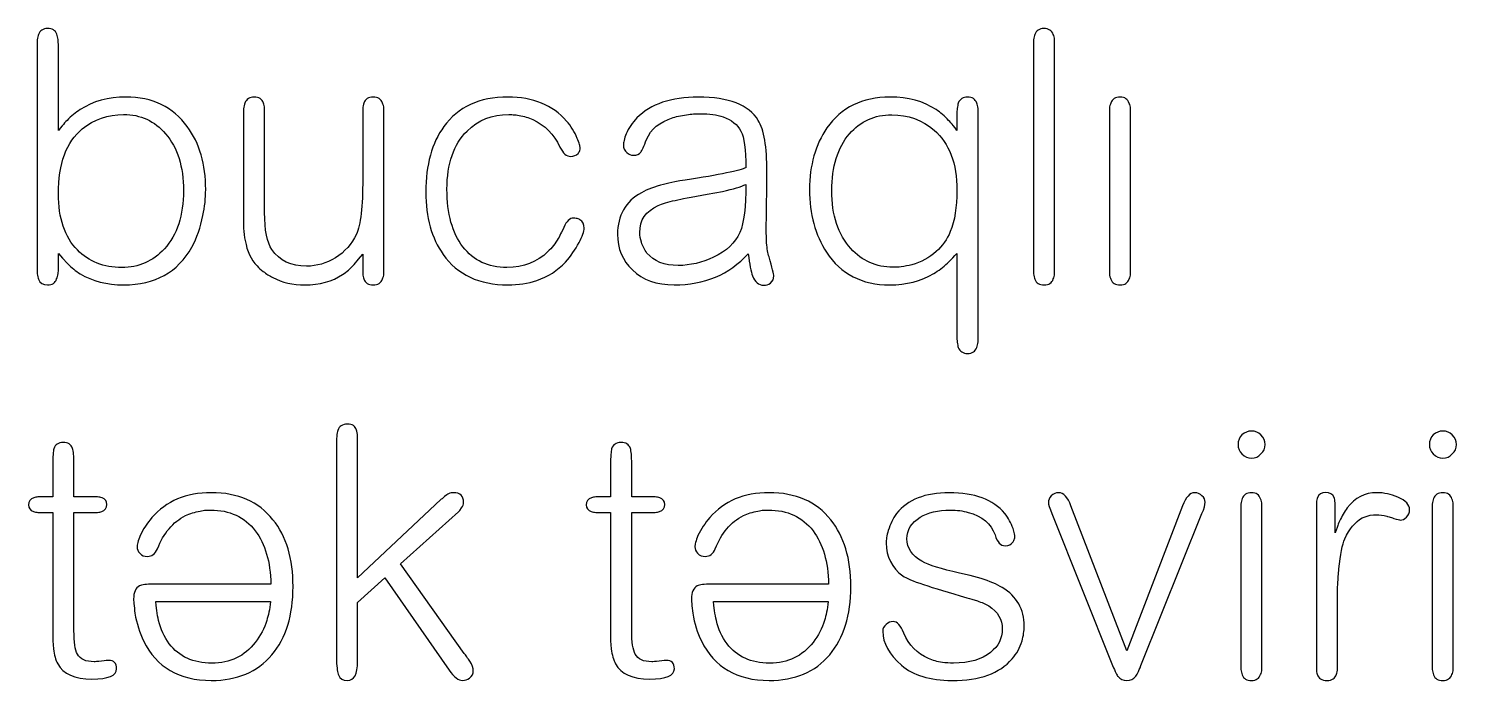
# Model space of a CAD drawing. Header units: centimetres. Extents: x -18.6 to 18.8, y -13 to 11.8.
# Drawn here: x -7.872 to -6.023, y 6.706 to 7.551 of the extents above; entities that cross this region are included whole.
import ezdxf

# ---------------------------------------------------------------- set-up
doc = ezdxf.new("R2010")
doc.units = ezdxf.units.CM
doc.header["$MEASUREMENT"] = 0
doc.layers.add('Layer 1', color=7, linetype='Continuous')

msp = doc.modelspace()

# ---------------------------------------------------------------- linework, layer by layer
at = {"layer": 'Layer 1', "color": 250}
for points, knots in [([(-7.83325, 7.23727), (-7.83325, 7.23727), (-7.8337, 7.23323), (-7.8337, 7.23323), (-7.834, 7.23023), (-7.8346, 7.22784), (-7.8355, 7.22604), (-7.83729, 7.22096), (-7.84118, 7.21841), (-7.84717, 7.21841), (-7.85315, 7.21841), (-7.85704, 7.22081), (-7.85884, 7.2256), (-7.85973, 7.22769), (-7.86033, 7.23008), (-7.86063, 7.23278), (-7.86063, 7.23278), (-7.86063, 7.53576), (-7.86063, 7.53576), (-7.86033, 7.53875), (-7.85973, 7.54114), (-7.85884, 7.54294), (-7.85704, 7.54803), (-7.85315, 7.55057), (-7.84717, 7.55057), (-7.84118, 7.55057), (-7.83714, 7.54818), (-7.83505, 7.54339), (-7.83445, 7.54129), (-7.834, 7.5389), (-7.8337, 7.53621), (-7.8334, 7.53411), (-7.83325, 7.53142), (-7.83325, 7.52813), (-7.83325, 7.52813), (-7.83325, 7.41861), (-7.83325, 7.41861), (-7.83325, 7.41861), (-7.83101, 7.4213), (-7.83101, 7.4213), (-7.83101, 7.4213), (-7.82831, 7.42444), (-7.82831, 7.42444), (-7.82622, 7.42713), (-7.82413, 7.42953), (-7.82203, 7.43162), (-7.81664, 7.43701), (-7.81096, 7.44165), (-7.80497, 7.44554), (-7.78852, 7.45631), (-7.76877, 7.4617), (-7.74572, 7.4617), (-7.71131, 7.4617), (-7.68483, 7.44898), (-7.66628, 7.42354), (-7.65042, 7.4017), (-7.64249, 7.37447), (-7.64249, 7.34185), (-7.64249, 7.33078), (-7.64368, 7.31956), (-7.64608, 7.30819), (-7.64907, 7.29292), (-7.65386, 7.27931), (-7.66044, 7.26734), (-7.67869, 7.23472), (-7.70802, 7.21841), (-7.74842, 7.21841), (-7.77056, 7.21841), (-7.78941, 7.2232), (-7.80497, 7.23278), (-7.81066, 7.23637), (-7.8162, 7.24086), (-7.82158, 7.24624), (-7.82158, 7.24624), (-7.82787, 7.25298), (-7.82787, 7.25298), (-7.82787, 7.25298), (-7.83056, 7.25612), (-7.83056, 7.25612), (-7.83056, 7.25612), (-7.83325, 7.25926), (-7.83325, 7.25926), (-7.83325, 7.25926), (-7.83325, 7.23727), (-7.83325, 7.23727)], [0, 0, 0, 0, 0.0357143, 0.0357143, 0.0357143, 0.0714286, 0.0714286, 0.0714286, 0.1071429, 0.1071429, 0.1071429, 0.1428571, 0.1428571, 0.1428571, 0.1785714, 0.1785714, 0.1785714, 0.2142857, 0.2142857, 0.2142857, 0.25, 0.25, 0.25, 0.2857143, 0.2857143, 0.2857143, 0.3214286, 0.3214286, 0.3214286, 0.3571429, 0.3571429, 0.3571429, 0.3928571, 0.3928571, 0.3928571, 0.4285714, 0.4285714, 0.4285714, 0.4642857, 0.4642857, 0.4642857, 0.5, 0.5, 0.5, 0.5357143, 0.5357143, 0.5357143, 0.5714286, 0.5714286, 0.5714286, 0.6071429, 0.6071429, 0.6071429, 0.6428571, 0.6428571, 0.6428571, 0.6785714, 0.6785714, 0.6785714, 0.7142857, 0.7142857, 0.7142857, 0.75, 0.75, 0.75, 0.7857143, 0.7857143, 0.7857143, 0.8214286, 0.8214286, 0.8214286, 0.8571429, 0.8571429, 0.8571429, 0.8928571, 0.8928571, 0.8928571, 0.9285714, 0.9285714, 0.9285714, 0.9642857, 0.9642857, 0.9642857, 1, 1, 1, 1]), ([(-6.54323, 7.23323), (-6.54353, 7.23023), (-6.54413, 7.22784), (-6.54503, 7.22604), (-6.54682, 7.22096), (-6.55071, 7.21841), (-6.5567, 7.21841), (-6.56298, 7.21841), (-6.56702, 7.22081), (-6.56881, 7.2256), (-6.56971, 7.22769), (-6.57031, 7.23008), (-6.57061, 7.23278), (-6.57061, 7.23278), (-6.57061, 7.53576), (-6.57061, 7.53576), (-6.57031, 7.53875), (-6.56971, 7.54114), (-6.56881, 7.54294), (-6.56702, 7.54803), (-6.56313, 7.55057), (-6.55714, 7.55057), (-6.55086, 7.55057), (-6.54682, 7.54803), (-6.54503, 7.54294), (-6.54413, 7.54114), (-6.54353, 7.53875), (-6.54323, 7.53576), (-6.54323, 7.53576), (-6.54323, 7.23323), (-6.54323, 7.23323)], [0, 0, 0, 0, 0.1, 0.1, 0.1, 0.2, 0.2, 0.2, 0.3, 0.3, 0.3, 0.4, 0.4, 0.4, 0.5, 0.5, 0.5, 0.6, 0.6, 0.6, 0.7, 0.7, 0.7, 0.8, 0.8, 0.8, 0.9, 0.9, 0.9, 1, 1, 1, 1]), ([(-7.59356, 7.44643), (-7.59326, 7.44943), (-7.59266, 7.45197), (-7.59177, 7.45407), (-7.58967, 7.45915), (-7.58563, 7.4617), (-7.57965, 7.4617), (-7.57366, 7.4617), (-7.56962, 7.45915), (-7.56753, 7.45407), (-7.56693, 7.45227), (-7.56648, 7.44988), (-7.56618, 7.44688), (-7.56618, 7.44688), (-7.56618, 7.31223), (-7.56618, 7.31223), (-7.56618, 7.28918), (-7.56304, 7.27317), (-7.55675, 7.2642), (-7.54688, 7.24983), (-7.53192, 7.24265), (-7.51187, 7.24265), (-7.4987, 7.24265), (-7.48628, 7.24624), (-7.47461, 7.25342), (-7.46234, 7.2612), (-7.45322, 7.27138), (-7.44723, 7.28395), (-7.44185, 7.29592), (-7.43915, 7.31986), (-7.43915, 7.35576), (-7.43915, 7.35576), (-7.43915, 7.44643), (-7.43915, 7.44643), (-7.43885, 7.44943), (-7.43841, 7.45197), (-7.43781, 7.45407), (-7.43571, 7.45915), (-7.43167, 7.4617), (-7.42569, 7.4617), (-7.4194, 7.4617), (-7.41536, 7.45915), (-7.41357, 7.45407), (-7.41267, 7.45227), (-7.41207, 7.44988), (-7.41177, 7.44688), (-7.41177, 7.44688), (-7.41177, 7.23323), (-7.41177, 7.23323), (-7.41207, 7.23023), (-7.41267, 7.22784), (-7.41357, 7.22604), (-7.41536, 7.22096), (-7.4194, 7.21841), (-7.42569, 7.21841), (-7.43167, 7.21841), (-7.43571, 7.22096), (-7.43781, 7.22604), (-7.43841, 7.22784), (-7.43885, 7.23023), (-7.43915, 7.23323), (-7.43915, 7.23323), (-7.43915, 7.25836), (-7.43915, 7.25836), (-7.43915, 7.25836), (-7.44454, 7.25163), (-7.44454, 7.25163), (-7.44454, 7.25163), (-7.45037, 7.2449), (-7.45037, 7.2449), (-7.45516, 7.23951), (-7.4601, 7.23517), (-7.46519, 7.23188), (-7.47865, 7.2229), (-7.49496, 7.21841), (-7.51411, 7.21841), (-7.52967, 7.21841), (-7.54344, 7.22156), (-7.55541, 7.22784), (-7.5599, 7.22993), (-7.56409, 7.23263), (-7.56798, 7.23592), (-7.57097, 7.23801), (-7.57366, 7.24041), (-7.57606, 7.2431), (-7.58384, 7.25118), (-7.58892, 7.2621), (-7.59132, 7.27587), (-7.59251, 7.28066), (-7.59326, 7.28604), (-7.59356, 7.29203), (-7.59356, 7.29203), (-7.59356, 7.44643), (-7.59356, 7.44643)], [0, 0, 0, 0, 0.0322581, 0.0322581, 0.0322581, 0.0645161, 0.0645161, 0.0645161, 0.0967742, 0.0967742, 0.0967742, 0.1290323, 0.1290323, 0.1290323, 0.1612903, 0.1612903, 0.1612903, 0.1935484, 0.1935484, 0.1935484, 0.2258065, 0.2258065, 0.2258065, 0.2580645, 0.2580645, 0.2580645, 0.2903226, 0.2903226, 0.2903226, 0.3225806, 0.3225806, 0.3225806, 0.3548387, 0.3548387, 0.3548387, 0.3870968, 0.3870968, 0.3870968, 0.4193548, 0.4193548, 0.4193548, 0.4516129, 0.4516129, 0.4516129, 0.483871, 0.483871, 0.483871, 0.516129, 0.516129, 0.516129, 0.5483871, 0.5483871, 0.5483871, 0.5806452, 0.5806452, 0.5806452, 0.6129032, 0.6129032, 0.6129032, 0.6451613, 0.6451613, 0.6451613, 0.6774194, 0.6774194, 0.6774194, 0.7096774, 0.7096774, 0.7096774, 0.7419355, 0.7419355, 0.7419355, 0.7741935, 0.7741935, 0.7741935, 0.8064516, 0.8064516, 0.8064516, 0.8387097, 0.8387097, 0.8387097, 0.8709677, 0.8709677, 0.8709677, 0.9032258, 0.9032258, 0.9032258, 0.9354839, 0.9354839, 0.9354839, 0.9677419, 0.9677419, 0.9677419, 1, 1, 1, 1]), ([(-7.35746, 7.33871), (-7.35746, 7.37402), (-7.34968, 7.4023), (-7.33412, 7.42354), (-7.31587, 7.44898), (-7.28819, 7.4617), (-7.25108, 7.4617), (-7.21846, 7.4617), (-7.19318, 7.45137), (-7.17522, 7.43072), (-7.16954, 7.42414), (-7.1649, 7.41666), (-7.16131, 7.40828), (-7.16011, 7.40559), (-7.15921, 7.4029), (-7.15862, 7.4002), (-7.15802, 7.39841), (-7.15772, 7.39706), (-7.15772, 7.39616), (-7.15772, 7.39467), (-7.15787, 7.39347), (-7.15817, 7.39257), (-7.15877, 7.39078), (-7.15951, 7.38943), (-7.16041, 7.38853), (-7.16281, 7.38614), (-7.16595, 7.38494), (-7.16984, 7.38494), (-7.17522, 7.38494), (-7.17986, 7.38898), (-7.18375, 7.39706), (-7.19183, 7.41382), (-7.2035, 7.42564), (-7.21876, 7.43252), (-7.22445, 7.43521), (-7.23043, 7.43701), (-7.23672, 7.43791), (-7.23941, 7.4385), (-7.24195, 7.4388), (-7.24435, 7.4388), (-7.24644, 7.4391), (-7.24839, 7.43925), (-7.25018, 7.43925), (-7.27173, 7.43925), (-7.28968, 7.43207), (-7.30405, 7.41771), (-7.3214, 7.40065), (-7.33008, 7.37551), (-7.33008, 7.3423), (-7.33008, 7.31058), (-7.3232, 7.28574), (-7.30943, 7.26779), (-7.29567, 7.24983), (-7.27667, 7.24086), (-7.25243, 7.24086), (-7.23088, 7.24086), (-7.21323, 7.24774), (-7.19946, 7.2615), (-7.19438, 7.26629), (-7.18989, 7.27198), (-7.186, 7.27856), (-7.1845, 7.28095), (-7.18315, 7.28365), (-7.18196, 7.28664), (-7.18196, 7.28664), (-7.18016, 7.28978), (-7.18016, 7.28978), (-7.18016, 7.28978), (-7.17882, 7.29292), (-7.17882, 7.29292), (-7.17552, 7.301), (-7.17118, 7.30504), (-7.1658, 7.30504), (-7.1658, 7.30504), (-7.16445, 7.30504), (-7.16445, 7.30504), (-7.16445, 7.30504), (-7.16266, 7.30459), (-7.16266, 7.30459), (-7.16086, 7.3043), (-7.15936, 7.3037), (-7.15817, 7.3028), (-7.15428, 7.30041), (-7.15233, 7.29681), (-7.15233, 7.29203), (-7.15233, 7.28754), (-7.15458, 7.28125), (-7.15907, 7.27317), (-7.16385, 7.2642), (-7.16969, 7.25582), (-7.17657, 7.24804), (-7.18674, 7.23697), (-7.19916, 7.22904), (-7.21383, 7.22425), (-7.2252, 7.22036), (-7.23762, 7.21841), (-7.25108, 7.21841), (-7.28849, 7.21841), (-7.31647, 7.23158), (-7.33502, 7.25791), (-7.34998, 7.27886), (-7.35746, 7.30579), (-7.35746, 7.33871)], [0, 0, 0, 0, 0.0294118, 0.0294118, 0.0294118, 0.0588235, 0.0588235, 0.0588235, 0.0882353, 0.0882353, 0.0882353, 0.1176471, 0.1176471, 0.1176471, 0.1470588, 0.1470588, 0.1470588, 0.1764706, 0.1764706, 0.1764706, 0.2058824, 0.2058824, 0.2058824, 0.2352941, 0.2352941, 0.2352941, 0.2647059, 0.2647059, 0.2647059, 0.2941176, 0.2941176, 0.2941176, 0.3235294, 0.3235294, 0.3235294, 0.3529412, 0.3529412, 0.3529412, 0.3823529, 0.3823529, 0.3823529, 0.4117647, 0.4117647, 0.4117647, 0.4411765, 0.4411765, 0.4411765, 0.4705882, 0.4705882, 0.4705882, 0.5, 0.5, 0.5, 0.5294118, 0.5294118, 0.5294118, 0.5588235, 0.5588235, 0.5588235, 0.5882353, 0.5882353, 0.5882353, 0.6176471, 0.6176471, 0.6176471, 0.6470588, 0.6470588, 0.6470588, 0.6764706, 0.6764706, 0.6764706, 0.7058824, 0.7058824, 0.7058824, 0.7352941, 0.7352941, 0.7352941, 0.7647059, 0.7647059, 0.7647059, 0.7941176, 0.7941176, 0.7941176, 0.8235294, 0.8235294, 0.8235294, 0.8529412, 0.8529412, 0.8529412, 0.8823529, 0.8823529, 0.8823529, 0.9117647, 0.9117647, 0.9117647, 0.9411765, 0.9411765, 0.9411765, 0.9705882, 0.9705882, 0.9705882, 1, 1, 1, 1]), ([(-6.94316, 7.37013), (-6.94316, 7.39377), (-6.94526, 7.40963), (-6.94945, 7.41771), (-6.95394, 7.42609), (-6.96157, 7.43222), (-6.97234, 7.43611), (-6.98042, 7.4388), (-6.99029, 7.44015), (-7.00196, 7.44015), (-7.00196, 7.44015), (-7.0087, 7.44015), (-7.0087, 7.44015), (-7.01139, 7.43985), (-7.01423, 7.43955), (-7.01723, 7.43925), (-7.02471, 7.43836), (-7.03144, 7.43701), (-7.03742, 7.43521), (-7.05508, 7.42953), (-7.06645, 7.4201), (-7.07154, 7.40693), (-7.07513, 7.39796), (-7.07767, 7.39242), (-7.07917, 7.39033), (-7.08126, 7.38763), (-7.08441, 7.38629), (-7.08859, 7.38629), (-7.09189, 7.38629), (-7.09473, 7.38748), (-7.09712, 7.38988), (-7.10012, 7.39227), (-7.10161, 7.39556), (-7.10161, 7.39975), (-7.10161, 7.40125), (-7.10131, 7.40319), (-7.10071, 7.40559), (-7.10012, 7.40828), (-7.09922, 7.41112), (-7.09802, 7.41412), (-7.09473, 7.4216), (-7.09009, 7.42848), (-7.08411, 7.43476), (-7.06645, 7.45272), (-7.03997, 7.4617), (-7.00466, 7.4617), (-6.96516, 7.4617), (-6.93927, 7.45167), (-6.92701, 7.43162), (-6.91952, 7.41965), (-6.91578, 7.39736), (-6.91578, 7.36474), (-6.91578, 7.36085), (-6.91593, 7.34843), (-6.91623, 7.32749), (-6.91653, 7.30654), (-6.91668, 7.29427), (-6.91668, 7.29068), (-6.91668, 7.2838), (-6.91653, 7.27781), (-6.91623, 7.27273), (-6.91563, 7.26524), (-6.91459, 7.25926), (-6.91309, 7.25477), (-6.9089, 7.24041), (-6.90681, 7.23218), (-6.90681, 7.23008), (-6.90681, 7.22619), (-6.9083, 7.22305), (-6.9113, 7.22066), (-6.91399, 7.21886), (-6.91683, 7.21796), (-6.91982, 7.21796), (-6.92641, 7.21796), (-6.93134, 7.222), (-6.93464, 7.23008), (-6.93643, 7.23547), (-6.93823, 7.24505), (-6.94002, 7.25881), (-6.96456, 7.23188), (-6.99658, 7.21841), (-7.03608, 7.21841), (-7.05852, 7.21841), (-7.07648, 7.22485), (-7.08994, 7.23771), (-7.10281, 7.24998), (-7.10924, 7.26539), (-7.10924, 7.28395), (-7.10924, 7.30848), (-7.09892, 7.32644), (-7.07827, 7.33781), (-7.07049, 7.3423), (-7.06092, 7.34589), (-7.04954, 7.34858), (-7.04535, 7.34978), (-7.04057, 7.35083), (-7.03518, 7.35173), (-7.03518, 7.35173), (-7.02845, 7.35307), (-7.02845, 7.35307), (-7.02845, 7.35307), (-7.02171, 7.35397), (-7.02171, 7.35397), (-6.97653, 7.36115), (-6.95035, 7.36654), (-6.94316, 7.37013)], [0, 0, 0, 0, 0.0285714, 0.0285714, 0.0285714, 0.0571429, 0.0571429, 0.0571429, 0.0857143, 0.0857143, 0.0857143, 0.1142857, 0.1142857, 0.1142857, 0.1428571, 0.1428571, 0.1428571, 0.1714286, 0.1714286, 0.1714286, 0.2, 0.2, 0.2, 0.2285714, 0.2285714, 0.2285714, 0.2571429, 0.2571429, 0.2571429, 0.2857143, 0.2857143, 0.2857143, 0.3142857, 0.3142857, 0.3142857, 0.3428571, 0.3428571, 0.3428571, 0.3714286, 0.3714286, 0.3714286, 0.4, 0.4, 0.4, 0.4285714, 0.4285714, 0.4285714, 0.4571429, 0.4571429, 0.4571429, 0.4857143, 0.4857143, 0.4857143, 0.5142857, 0.5142857, 0.5142857, 0.5428571, 0.5428571, 0.5428571, 0.5714286, 0.5714286, 0.5714286, 0.6, 0.6, 0.6, 0.6285714, 0.6285714, 0.6285714, 0.6571429, 0.6571429, 0.6571429, 0.6857143, 0.6857143, 0.6857143, 0.7142857, 0.7142857, 0.7142857, 0.7428571, 0.7428571, 0.7428571, 0.7714286, 0.7714286, 0.7714286, 0.8, 0.8, 0.8, 0.8285714, 0.8285714, 0.8285714, 0.8571429, 0.8571429, 0.8571429, 0.8857143, 0.8857143, 0.8857143, 0.9142857, 0.9142857, 0.9142857, 0.9428571, 0.9428571, 0.9428571, 0.9714286, 0.9714286, 0.9714286, 1, 1, 1, 1]), ([(-6.66981, 7.4388), (-6.66981, 7.4421), (-6.66966, 7.44479), (-6.66936, 7.44688), (-6.66906, 7.44988), (-6.66861, 7.45227), (-6.66801, 7.45407), (-6.66592, 7.45915), (-6.66188, 7.4617), (-6.65589, 7.4617), (-6.64991, 7.4617), (-6.64602, 7.45915), (-6.64422, 7.45407), (-6.64333, 7.45227), (-6.64273, 7.44988), (-6.64243, 7.44688), (-6.64243, 7.44688), (-6.64243, 7.1448), (-6.64243, 7.1448), (-6.64273, 7.14181), (-6.64333, 7.13926), (-6.64422, 7.13717), (-6.64602, 7.13208), (-6.64991, 7.12954), (-6.65589, 7.12954), (-6.66188, 7.12954), (-6.66592, 7.13208), (-6.66801, 7.13717), (-6.66861, 7.13897), (-6.66906, 7.14136), (-6.66936, 7.14435), (-6.66966, 7.14645), (-6.66981, 7.14914), (-6.66981, 7.15243), (-6.66981, 7.15243), (-6.66981, 7.25926), (-6.66981, 7.25926), (-6.66981, 7.25926), (-6.6725, 7.25657), (-6.6725, 7.25657), (-6.6725, 7.25657), (-6.6752, 7.25342), (-6.6752, 7.25342), (-6.67759, 7.25103), (-6.67983, 7.24879), (-6.68193, 7.24669), (-6.68761, 7.24131), (-6.6936, 7.23682), (-6.69988, 7.23323), (-6.71634, 7.22335), (-6.73534, 7.21841), (-6.75689, 7.21841), (-6.7928, 7.21841), (-6.82003, 7.23248), (-6.83858, 7.26061), (-6.85324, 7.28305), (-6.86057, 7.31013), (-6.86057, 7.34185), (-6.86057, 7.37357), (-6.85309, 7.4002), (-6.83813, 7.42175), (-6.81958, 7.44838), (-6.79235, 7.4617), (-6.75644, 7.4617), (-6.7328, 7.4617), (-6.7129, 7.45631), (-6.69674, 7.44554), (-6.69106, 7.44165), (-6.68567, 7.43701), (-6.68058, 7.43162), (-6.67849, 7.42953), (-6.67654, 7.42728), (-6.67475, 7.42489), (-6.67475, 7.42489), (-6.67205, 7.42175), (-6.67205, 7.42175), (-6.67205, 7.42175), (-6.66981, 7.41861), (-6.66981, 7.41861), (-6.66981, 7.41861), (-6.66981, 7.4388), (-6.66981, 7.4388)], [0, 0, 0, 0, 0.037037, 0.037037, 0.037037, 0.0740741, 0.0740741, 0.0740741, 0.1111111, 0.1111111, 0.1111111, 0.1481481, 0.1481481, 0.1481481, 0.1851852, 0.1851852, 0.1851852, 0.2222222, 0.2222222, 0.2222222, 0.2592593, 0.2592593, 0.2592593, 0.2962963, 0.2962963, 0.2962963, 0.3333333, 0.3333333, 0.3333333, 0.3703704, 0.3703704, 0.3703704, 0.4074074, 0.4074074, 0.4074074, 0.4444444, 0.4444444, 0.4444444, 0.4814815, 0.4814815, 0.4814815, 0.5185185, 0.5185185, 0.5185185, 0.5555556, 0.5555556, 0.5555556, 0.5925926, 0.5925926, 0.5925926, 0.6296296, 0.6296296, 0.6296296, 0.6666667, 0.6666667, 0.6666667, 0.7037037, 0.7037037, 0.7037037, 0.7407407, 0.7407407, 0.7407407, 0.7777778, 0.7777778, 0.7777778, 0.8148148, 0.8148148, 0.8148148, 0.8518519, 0.8518519, 0.8518519, 0.8888889, 0.8888889, 0.8888889, 0.9259259, 0.9259259, 0.9259259, 0.962963, 0.962963, 0.962963, 1, 1, 1, 1]), ([(-6.44493, 7.23323), (-6.44523, 7.23023), (-6.44583, 7.22784), (-6.44673, 7.22604), (-6.44852, 7.22096), (-6.45241, 7.21841), (-6.4584, 7.21841), (-6.46468, 7.21841), (-6.46872, 7.22081), (-6.47051, 7.2256), (-6.47141, 7.22769), (-6.47201, 7.23008), (-6.47231, 7.23278), (-6.47231, 7.23278), (-6.47231, 7.44688), (-6.47231, 7.44688), (-6.47201, 7.44988), (-6.47141, 7.45227), (-6.47051, 7.45407), (-6.46872, 7.45915), (-6.46468, 7.4617), (-6.4584, 7.4617), (-6.45241, 7.4617), (-6.44852, 7.459), (-6.44673, 7.45362), (-6.44583, 7.45182), (-6.44523, 7.44943), (-6.44493, 7.44643), (-6.44493, 7.44643), (-6.44493, 7.23323), (-6.44493, 7.23323)], [0, 0, 0, 0, 0.1, 0.1, 0.1, 0.2, 0.2, 0.2, 0.3, 0.3, 0.3, 0.4, 0.4, 0.4, 0.5, 0.5, 0.5, 0.6, 0.6, 0.6, 0.7, 0.7, 0.7, 0.8, 0.8, 0.8, 0.9, 0.9, 0.9, 1, 1, 1, 1]), ([(-7.67121, 7.3405), (-7.67121, 7.37162), (-7.67899, 7.39616), (-7.69455, 7.41412), (-7.70862, 7.43087), (-7.72672, 7.43925), (-7.74887, 7.43925), (-7.76892, 7.43925), (-7.78672, 7.43297), (-7.80228, 7.4204), (-7.82293, 7.40364), (-7.83325, 7.37566), (-7.83325, 7.33646), (-7.83325, 7.30474), (-7.82502, 7.28051), (-7.80856, 7.26375), (-7.7939, 7.24849), (-7.77475, 7.24086), (-7.75111, 7.24086), (-7.72927, 7.24086), (-7.71086, 7.24894), (-7.6959, 7.2651), (-7.67944, 7.28335), (-7.67121, 7.30848), (-7.67121, 7.3405)], [0, 0, 0, 0, 0.125, 0.125, 0.125, 0.25, 0.25, 0.25, 0.375, 0.375, 0.375, 0.5, 0.5, 0.5, 0.625, 0.625, 0.625, 0.75, 0.75, 0.75, 0.875, 0.875, 0.875, 1, 1, 1, 1]), ([(-6.83185, 7.3405), (-6.83185, 7.30848), (-6.82362, 7.2835), (-6.80716, 7.26554), (-6.7925, 7.24939), (-6.77424, 7.24131), (-6.7524, 7.24131), (-6.74881, 7.24131), (-6.74537, 7.24146), (-6.74208, 7.24175), (-6.73729, 7.24235), (-6.73265, 7.24325), (-6.72816, 7.24445), (-6.71619, 7.24774), (-6.70572, 7.25342), (-6.69674, 7.2615), (-6.68866, 7.26899), (-6.68253, 7.27766), (-6.67834, 7.28754), (-6.67265, 7.3013), (-6.66981, 7.31911), (-6.66981, 7.34095), (-6.66981, 7.37566), (-6.67968, 7.4017), (-6.69943, 7.41905), (-6.7147, 7.43222), (-6.73295, 7.4388), (-6.75419, 7.4388), (-6.77634, 7.4388), (-6.79459, 7.43057), (-6.80896, 7.41412), (-6.82422, 7.39616), (-6.83185, 7.37162), (-6.83185, 7.3405)], [0, 0, 0, 0, 0.0909091, 0.0909091, 0.0909091, 0.1818182, 0.1818182, 0.1818182, 0.2727273, 0.2727273, 0.2727273, 0.3636364, 0.3636364, 0.3636364, 0.4545455, 0.4545455, 0.4545455, 0.5454545, 0.5454545, 0.5454545, 0.6363636, 0.6363636, 0.6363636, 0.7272727, 0.7272727, 0.7272727, 0.8181818, 0.8181818, 0.8181818, 0.9090909, 0.9090909, 0.9090909, 1, 1, 1, 1]), ([(-6.94316, 7.34858), (-6.94915, 7.34559), (-6.95917, 7.3426), (-6.97324, 7.33961), (-6.97324, 7.33961), (-6.98311, 7.33781), (-6.98311, 7.33781), (-6.98311, 7.33781), (-6.99299, 7.33601), (-6.99299, 7.33601), (-6.99299, 7.33601), (-7.01408, 7.33198), (-7.01408, 7.33198), (-7.01408, 7.33198), (-7.01902, 7.33108), (-7.01902, 7.33108), (-7.01902, 7.33108), (-7.02396, 7.33018), (-7.02396, 7.33018), (-7.02396, 7.33018), (-7.03473, 7.32794), (-7.03473, 7.32794), (-7.04371, 7.32614), (-7.05104, 7.3239), (-7.05673, 7.3212), (-7.07259, 7.31402), (-7.08052, 7.30235), (-7.08052, 7.28619), (-7.08052, 7.282), (-7.07977, 7.27781), (-7.07827, 7.27362), (-7.07677, 7.26854), (-7.07438, 7.2639), (-7.07109, 7.25971), (-7.06211, 7.24894), (-7.04865, 7.24355), (-7.03069, 7.24355), (-7.01513, 7.24355), (-6.99987, 7.24714), (-6.98491, 7.25432), (-6.96815, 7.2621), (-6.95678, 7.27273), (-6.95079, 7.28619), (-6.94541, 7.29906), (-6.94287, 7.31986), (-6.94316, 7.34858)], [0, 0, 0, 0, 0.0666667, 0.0666667, 0.0666667, 0.1333333, 0.1333333, 0.1333333, 0.2, 0.2, 0.2, 0.2666667, 0.2666667, 0.2666667, 0.3333333, 0.3333333, 0.3333333, 0.4, 0.4, 0.4, 0.4666667, 0.4666667, 0.4666667, 0.5333333, 0.5333333, 0.5333333, 0.6, 0.6, 0.6, 0.6666667, 0.6666667, 0.6666667, 0.7333333, 0.7333333, 0.7333333, 0.8, 0.8, 0.8, 0.8666667, 0.8666667, 0.8666667, 0.9333333, 0.9333333, 0.9333333, 1, 1, 1, 1]), ([(-7.44589, 6.80681), (-7.44589, 6.80681), (-7.44589, 6.7305), (-7.44589, 6.7305), (-7.44589, 6.71404), (-7.45023, 6.70581), (-7.45891, 6.70581), (-7.46489, 6.70581), (-7.46878, 6.70821), (-7.47058, 6.713), (-7.47177, 6.71569), (-7.47267, 6.72167), (-7.47327, 6.73095), (-7.47327, 6.73095), (-7.47327, 7.00879), (-7.47327, 7.00879), (-7.47327, 7.01957), (-7.47267, 7.0266), (-7.47147, 7.02989), (-7.46968, 7.03528), (-7.46549, 7.03797), (-7.45891, 7.03797), (-7.45262, 7.03797), (-7.44873, 7.03543), (-7.44724, 7.03034), (-7.44664, 7.02824), (-7.44619, 7.02555), (-7.44589, 7.02226), (-7.44589, 7.02226), (-7.44589, 6.83868), (-7.44589, 6.83868), (-7.44589, 6.83868), (-7.33816, 6.94012), (-7.33816, 6.94012), (-7.33756, 6.94042), (-7.33592, 6.94176), (-7.33323, 6.94416), (-7.33323, 6.94416), (-7.33008, 6.9464), (-7.33008, 6.9464), (-7.32919, 6.947), (-7.32859, 6.94745), (-7.32829, 6.94775), (-7.32589, 6.94865), (-7.32365, 6.9491), (-7.32156, 6.9491), (-7.31288, 6.9491), (-7.30854, 6.94491), (-7.30854, 6.93653), (-7.30854, 6.93413), (-7.30944, 6.93174), (-7.31123, 6.92935), (-7.31123, 6.92935), (-7.31348, 6.9262), (-7.31348, 6.9262), (-7.31348, 6.9262), (-7.31437, 6.92531), (-7.31437, 6.92531), (-7.31437, 6.92531), (-7.31527, 6.92441), (-7.31527, 6.92441), (-7.31527, 6.92441), (-7.39023, 6.85708), (-7.39023, 6.85708), (-7.39023, 6.85708), (-7.30764, 6.74082), (-7.30764, 6.74082), (-7.30764, 6.74082), (-7.30629, 6.73903), (-7.30629, 6.73903), (-7.30629, 6.73903), (-7.3045, 6.73634), (-7.3045, 6.73634), (-7.303, 6.73424), (-7.30166, 6.73245), (-7.30046, 6.73095), (-7.29747, 6.72586), (-7.29597, 6.72167), (-7.29597, 6.71838), (-7.29597, 6.71449), (-7.29762, 6.71135), (-7.30091, 6.70896), (-7.3036, 6.70686), (-7.30659, 6.70581), (-7.30989, 6.70581), (-7.31527, 6.70581), (-7.32111, 6.7103), (-7.32739, 6.71928), (-7.32739, 6.71928), (-7.41043, 6.83868), (-7.41043, 6.83868), (-7.41043, 6.83868), (-7.44589, 6.80681), (-7.44589, 6.80681)], [0, 0, 0, 0, 0.0322581, 0.0322581, 0.0322581, 0.0645161, 0.0645161, 0.0645161, 0.0967742, 0.0967742, 0.0967742, 0.1290323, 0.1290323, 0.1290323, 0.1612903, 0.1612903, 0.1612903, 0.1935484, 0.1935484, 0.1935484, 0.2258065, 0.2258065, 0.2258065, 0.2580645, 0.2580645, 0.2580645, 0.2903226, 0.2903226, 0.2903226, 0.3225806, 0.3225806, 0.3225806, 0.3548387, 0.3548387, 0.3548387, 0.3870968, 0.3870968, 0.3870968, 0.4193548, 0.4193548, 0.4193548, 0.4516129, 0.4516129, 0.4516129, 0.483871, 0.483871, 0.483871, 0.516129, 0.516129, 0.516129, 0.5483871, 0.5483871, 0.5483871, 0.5806452, 0.5806452, 0.5806452, 0.6129032, 0.6129032, 0.6129032, 0.6451613, 0.6451613, 0.6451613, 0.6774194, 0.6774194, 0.6774194, 0.7096774, 0.7096774, 0.7096774, 0.7419355, 0.7419355, 0.7419355, 0.7741935, 0.7741935, 0.7741935, 0.8064516, 0.8064516, 0.8064516, 0.8387097, 0.8387097, 0.8387097, 0.8709677, 0.8709677, 0.8709677, 0.9032258, 0.9032258, 0.9032258, 0.9354839, 0.9354839, 0.9354839, 0.9677419, 0.9677419, 0.9677419, 1, 1, 1, 1]), ([(-6.27077, 7.01149), (-6.27077, 7.0067), (-6.27257, 7.00266), (-6.27616, 6.99937), (-6.27945, 6.99578), (-6.28349, 6.99398), (-6.28828, 6.99398), (-6.29306, 6.99398), (-6.29725, 6.99578), (-6.30084, 6.99937), (-6.30414, 7.00266), (-6.30578, 7.0067), (-6.30578, 7.01149), (-6.30578, 7.01657), (-6.30414, 7.02076), (-6.30084, 7.02406), (-6.29725, 7.02735), (-6.29306, 7.02899), (-6.28828, 7.02899), (-6.28349, 7.02899), (-6.27945, 7.02735), (-6.27616, 7.02406), (-6.27257, 7.02046), (-6.27077, 7.01628), (-6.27077, 7.01149)], [0, 0, 0, 0, 0.125, 0.125, 0.125, 0.25, 0.25, 0.25, 0.375, 0.375, 0.375, 0.5, 0.5, 0.5, 0.625, 0.625, 0.625, 0.75, 0.75, 0.75, 0.875, 0.875, 0.875, 1, 1, 1, 1]), ([(-6.023, 7.01149), (-6.023, 7.0067), (-6.0248, 7.00266), (-6.02839, 6.99937), (-6.03168, 6.99578), (-6.03572, 6.99398), (-6.04051, 6.99398), (-6.04529, 6.99398), (-6.04948, 6.99578), (-6.05307, 6.99937), (-6.05637, 7.00266), (-6.05801, 7.0067), (-6.05801, 7.01149), (-6.05801, 7.01657), (-6.05637, 7.02076), (-6.05307, 7.02406), (-6.04948, 7.02735), (-6.04529, 7.02899), (-6.04051, 7.02899), (-6.03572, 7.02899), (-6.03168, 7.02735), (-6.02839, 7.02406), (-6.0248, 7.02046), (-6.023, 7.01628), (-6.023, 7.01149)], [0, 0, 0, 0, 0.125, 0.125, 0.125, 0.25, 0.25, 0.25, 0.375, 0.375, 0.375, 0.5, 0.5, 0.5, 0.625, 0.625, 0.625, 0.75, 0.75, 0.75, 0.875, 0.875, 0.875, 1, 1, 1, 1]), ([(-7.81306, 6.94371), (-7.81306, 6.94371), (-7.78253, 6.94371), (-7.78253, 6.94371), (-7.78044, 6.94341), (-7.77849, 6.94296), (-7.7767, 6.94236), (-7.77251, 6.94087), (-7.77042, 6.93802), (-7.77042, 6.93383), (-7.77042, 6.92935), (-7.77266, 6.92635), (-7.77715, 6.92486), (-7.77864, 6.92426), (-7.78044, 6.92381), (-7.78253, 6.92351), (-7.78253, 6.92351), (-7.81306, 6.92351), (-7.81306, 6.92351), (-7.81306, 6.92351), (-7.81306, 6.77045), (-7.81306, 6.77045), (-7.81306, 6.75549), (-7.81156, 6.74531), (-7.80857, 6.73993), (-7.80498, 6.73334), (-7.7978, 6.73005), (-7.78702, 6.73005), (-7.78583, 6.73005), (-7.78268, 6.73035), (-7.7776, 6.73095), (-7.77221, 6.73155), (-7.76907, 6.73185), (-7.76817, 6.73185), (-7.76129, 6.73185), (-7.75785, 6.72826), (-7.75785, 6.72107), (-7.75785, 6.7121), (-7.76847, 6.70761), (-7.78972, 6.70761), (-7.81216, 6.70761), (-7.82697, 6.71419), (-7.83415, 6.72736), (-7.83685, 6.73245), (-7.83864, 6.73888), (-7.83954, 6.74666), (-7.83954, 6.74666), (-7.84044, 6.75698), (-7.84044, 6.75698), (-7.84044, 6.75698), (-7.84044, 6.92351), (-7.84044, 6.92351), (-7.84044, 6.92351), (-7.85974, 6.92351), (-7.85974, 6.92351), (-7.86183, 6.92381), (-7.86378, 6.92426), (-7.86557, 6.92486), (-7.86976, 6.92635), (-7.87186, 6.9292), (-7.87186, 6.93339), (-7.87186, 6.93787), (-7.86961, 6.94087), (-7.86512, 6.94236), (-7.86363, 6.94296), (-7.86183, 6.94341), (-7.85974, 6.94371), (-7.85974, 6.94371), (-7.84044, 6.94371), (-7.84044, 6.94371), (-7.84044, 6.94371), (-7.84044, 6.985), (-7.84044, 6.985), (-7.84044, 6.99608), (-7.83999, 7.00311), (-7.83909, 7.0061), (-7.8373, 7.01149), (-7.83326, 7.01418), (-7.82697, 7.01418), (-7.82069, 7.01418), (-7.81665, 7.01164), (-7.81485, 7.00655), (-7.81366, 7.00326), (-7.81306, 6.99653), (-7.81306, 6.98635), (-7.81306, 6.98635), (-7.81306, 6.94371), (-7.81306, 6.94371)], [0, 0, 0, 0, 0.0344828, 0.0344828, 0.0344828, 0.0689655, 0.0689655, 0.0689655, 0.1034483, 0.1034483, 0.1034483, 0.137931, 0.137931, 0.137931, 0.1724138, 0.1724138, 0.1724138, 0.2068966, 0.2068966, 0.2068966, 0.2413793, 0.2413793, 0.2413793, 0.2758621, 0.2758621, 0.2758621, 0.3103448, 0.3103448, 0.3103448, 0.3448276, 0.3448276, 0.3448276, 0.3793103, 0.3793103, 0.3793103, 0.4137931, 0.4137931, 0.4137931, 0.4482759, 0.4482759, 0.4482759, 0.4827586, 0.4827586, 0.4827586, 0.5172414, 0.5172414, 0.5172414, 0.5517241, 0.5517241, 0.5517241, 0.5862069, 0.5862069, 0.5862069, 0.6206897, 0.6206897, 0.6206897, 0.6551724, 0.6551724, 0.6551724, 0.6896552, 0.6896552, 0.6896552, 0.7241379, 0.7241379, 0.7241379, 0.7586207, 0.7586207, 0.7586207, 0.7931034, 0.7931034, 0.7931034, 0.8275862, 0.8275862, 0.8275862, 0.862069, 0.862069, 0.862069, 0.8965517, 0.8965517, 0.8965517, 0.9310345, 0.9310345, 0.9310345, 0.9655172, 0.9655172, 0.9655172, 1, 1, 1, 1]), ([(-7.09084, 6.94371), (-7.09084, 6.94371), (-7.06031, 6.94371), (-7.06031, 6.94371), (-7.05822, 6.94341), (-7.05627, 6.94296), (-7.05448, 6.94236), (-7.05029, 6.94087), (-7.0482, 6.93802), (-7.0482, 6.93383), (-7.0482, 6.92935), (-7.05044, 6.92635), (-7.05493, 6.92486), (-7.05642, 6.92426), (-7.05822, 6.92381), (-7.06031, 6.92351), (-7.06031, 6.92351), (-7.09084, 6.92351), (-7.09084, 6.92351), (-7.09084, 6.92351), (-7.09084, 6.77045), (-7.09084, 6.77045), (-7.09084, 6.75549), (-7.08934, 6.74531), (-7.08635, 6.73993), (-7.08276, 6.73334), (-7.07558, 6.73005), (-7.0648, 6.73005), (-7.06361, 6.73005), (-7.06046, 6.73035), (-7.05538, 6.73095), (-7.04999, 6.73155), (-7.04685, 6.73185), (-7.04595, 6.73185), (-7.03907, 6.73185), (-7.03563, 6.72826), (-7.03563, 6.72107), (-7.03563, 6.7121), (-7.04625, 6.70761), (-7.0675, 6.70761), (-7.08994, 6.70761), (-7.10475, 6.71419), (-7.11193, 6.72736), (-7.11463, 6.73245), (-7.11642, 6.73888), (-7.11732, 6.74666), (-7.11732, 6.74666), (-7.11822, 6.75698), (-7.11822, 6.75698), (-7.11822, 6.75698), (-7.11822, 6.92351), (-7.11822, 6.92351), (-7.11822, 6.92351), (-7.13752, 6.92351), (-7.13752, 6.92351), (-7.13961, 6.92381), (-7.14156, 6.92426), (-7.14335, 6.92486), (-7.14754, 6.92635), (-7.14964, 6.9292), (-7.14964, 6.93339), (-7.14964, 6.93787), (-7.14739, 6.94087), (-7.1429, 6.94236), (-7.14141, 6.94296), (-7.13961, 6.94341), (-7.13752, 6.94371), (-7.13752, 6.94371), (-7.11822, 6.94371), (-7.11822, 6.94371), (-7.11822, 6.94371), (-7.11822, 6.985), (-7.11822, 6.985), (-7.11822, 6.99608), (-7.11777, 7.00311), (-7.11687, 7.0061), (-7.11508, 7.01149), (-7.11104, 7.01418), (-7.10475, 7.01418), (-7.09847, 7.01418), (-7.09443, 7.01164), (-7.09263, 7.00655), (-7.09144, 7.00326), (-7.09084, 6.99653), (-7.09084, 6.98635), (-7.09084, 6.98635), (-7.09084, 6.94371), (-7.09084, 6.94371)], [0, 0, 0, 0, 0.0344828, 0.0344828, 0.0344828, 0.0689655, 0.0689655, 0.0689655, 0.1034483, 0.1034483, 0.1034483, 0.137931, 0.137931, 0.137931, 0.1724138, 0.1724138, 0.1724138, 0.2068966, 0.2068966, 0.2068966, 0.2413793, 0.2413793, 0.2413793, 0.2758621, 0.2758621, 0.2758621, 0.3103448, 0.3103448, 0.3103448, 0.3448276, 0.3448276, 0.3448276, 0.3793103, 0.3793103, 0.3793103, 0.4137931, 0.4137931, 0.4137931, 0.4482759, 0.4482759, 0.4482759, 0.4827586, 0.4827586, 0.4827586, 0.5172414, 0.5172414, 0.5172414, 0.5517241, 0.5517241, 0.5517241, 0.5862069, 0.5862069, 0.5862069, 0.6206897, 0.6206897, 0.6206897, 0.6551724, 0.6551724, 0.6551724, 0.6896552, 0.6896552, 0.6896552, 0.7241379, 0.7241379, 0.7241379, 0.7586207, 0.7586207, 0.7586207, 0.7931034, 0.7931034, 0.7931034, 0.8275862, 0.8275862, 0.8275862, 0.862069, 0.862069, 0.862069, 0.8965517, 0.8965517, 0.8965517, 0.9310345, 0.9310345, 0.9310345, 0.9655172, 0.9655172, 0.9655172, 1, 1, 1, 1]), ([(-7.5581, 6.8306), (-7.5587, 6.85962), (-7.56544, 6.88266), (-7.5783, 6.89972), (-7.59207, 6.91768), (-7.61137, 6.92665), (-7.63621, 6.92665), (-7.63621, 6.92665), (-7.64204, 6.92665), (-7.64204, 6.92665), (-7.64473, 6.92635), (-7.64728, 6.9259), (-7.64967, 6.92531), (-7.65655, 6.92411), (-7.66284, 6.92216), (-7.66852, 6.91947), (-7.68498, 6.91109), (-7.6971, 6.89673), (-7.70488, 6.87638), (-7.70787, 6.8698), (-7.71221, 6.86651), (-7.7179, 6.86651), (-7.72179, 6.86651), (-7.72508, 6.86785), (-7.72777, 6.87055), (-7.73017, 6.87324), (-7.73136, 6.87608), (-7.73136, 6.87907), (-7.73136, 6.88027), (-7.73106, 6.88207), (-7.73047, 6.88446), (-7.72957, 6.88715), (-7.72852, 6.89015), (-7.72732, 6.89344), (-7.72343, 6.90182), (-7.71835, 6.9096), (-7.71206, 6.91678), (-7.69351, 6.93832), (-7.66792, 6.9491), (-7.63531, 6.9491), (-7.6006, 6.9491), (-7.57396, 6.93743), (-7.55541, 6.91408), (-7.53805, 6.89254), (-7.52938, 6.86366), (-7.52938, 6.82745), (-7.52938, 6.79035), (-7.5385, 6.76087), (-7.55676, 6.73903), (-7.57561, 6.71689), (-7.60179, 6.70581), (-7.63531, 6.70581), (-7.6769, 6.70581), (-7.70608, 6.72287), (-7.72284, 6.75698), (-7.72822, 6.76776), (-7.73196, 6.77973), (-7.73406, 6.79289), (-7.73466, 6.79738), (-7.7351, 6.80157), (-7.7354, 6.80546), (-7.7357, 6.80696), (-7.73585, 6.8083), (-7.73585, 6.8095), (-7.73585, 6.8095), (-7.73585, 6.8113), (-7.73585, 6.8113), (-7.73585, 6.81997), (-7.73331, 6.82566), (-7.72822, 6.82835), (-7.72523, 6.82985), (-7.71924, 6.8306), (-7.71027, 6.8306), (-7.71027, 6.8306), (-7.5581, 6.8306), (-7.5581, 6.8306)], [0, 0, 0, 0, 0.04, 0.04, 0.04, 0.08, 0.08, 0.08, 0.12, 0.12, 0.12, 0.16, 0.16, 0.16, 0.2, 0.2, 0.2, 0.24, 0.24, 0.24, 0.28, 0.28, 0.28, 0.32, 0.32, 0.32, 0.36, 0.36, 0.36, 0.4, 0.4, 0.4, 0.44, 0.44, 0.44, 0.48, 0.48, 0.48, 0.52, 0.52, 0.52, 0.56, 0.56, 0.56, 0.6, 0.6, 0.6, 0.64, 0.64, 0.64, 0.68, 0.68, 0.68, 0.72, 0.72, 0.72, 0.76, 0.76, 0.76, 0.8, 0.8, 0.8, 0.84, 0.84, 0.84, 0.88, 0.88, 0.88, 0.92, 0.92, 0.92, 0.96, 0.96, 0.96, 1, 1, 1, 1]), ([(-6.83588, 6.8306), (-6.83648, 6.85962), (-6.84322, 6.88266), (-6.85608, 6.89972), (-6.86985, 6.91768), (-6.88915, 6.92665), (-6.91399, 6.92665), (-6.91399, 6.92665), (-6.91982, 6.92665), (-6.91982, 6.92665), (-6.92251, 6.92635), (-6.92506, 6.9259), (-6.92745, 6.92531), (-6.93433, 6.92411), (-6.94062, 6.92216), (-6.9463, 6.91947), (-6.96276, 6.91109), (-6.97488, 6.89673), (-6.98266, 6.87638), (-6.98565, 6.8698), (-6.98999, 6.86651), (-6.99568, 6.86651), (-6.99957, 6.86651), (-7.00286, 6.86785), (-7.00555, 6.87055), (-7.00795, 6.87324), (-7.00914, 6.87608), (-7.00914, 6.87907), (-7.00914, 6.88027), (-7.00884, 6.88207), (-7.00825, 6.88446), (-7.00735, 6.88715), (-7.0063, 6.89015), (-7.0051, 6.89344), (-7.00121, 6.90182), (-6.99613, 6.9096), (-6.98984, 6.91678), (-6.97129, 6.93832), (-6.9457, 6.9491), (-6.91309, 6.9491), (-6.87838, 6.9491), (-6.85174, 6.93743), (-6.83319, 6.91408), (-6.81583, 6.89254), (-6.80716, 6.86366), (-6.80716, 6.82745), (-6.80716, 6.79035), (-6.81628, 6.76087), (-6.83454, 6.73903), (-6.85339, 6.71689), (-6.87957, 6.70581), (-6.91309, 6.70581), (-6.95468, 6.70581), (-6.98386, 6.72287), (-7.00062, 6.75698), (-7.006, 6.76776), (-7.00974, 6.77973), (-7.01184, 6.79289), (-7.01244, 6.79738), (-7.01288, 6.80157), (-7.01318, 6.80546), (-7.01348, 6.80696), (-7.01363, 6.8083), (-7.01363, 6.8095), (-7.01363, 6.8095), (-7.01363, 6.8113), (-7.01363, 6.8113), (-7.01363, 6.81997), (-7.01109, 6.82566), (-7.006, 6.82835), (-7.00301, 6.82985), (-6.99702, 6.8306), (-6.98805, 6.8306), (-6.98805, 6.8306), (-6.83588, 6.8306), (-6.83588, 6.8306)], [0, 0, 0, 0, 0.04, 0.04, 0.04, 0.08, 0.08, 0.08, 0.12, 0.12, 0.12, 0.16, 0.16, 0.16, 0.2, 0.2, 0.2, 0.24, 0.24, 0.24, 0.28, 0.28, 0.28, 0.32, 0.32, 0.32, 0.36, 0.36, 0.36, 0.4, 0.4, 0.4, 0.44, 0.44, 0.44, 0.48, 0.48, 0.48, 0.52, 0.52, 0.52, 0.56, 0.56, 0.56, 0.6, 0.6, 0.6, 0.64, 0.64, 0.64, 0.68, 0.68, 0.68, 0.72, 0.72, 0.72, 0.76, 0.76, 0.76, 0.8, 0.8, 0.8, 0.84, 0.84, 0.84, 0.88, 0.88, 0.88, 0.92, 0.92, 0.92, 0.96, 0.96, 0.96, 1, 1, 1, 1]), ([(-6.58273, 6.77628), (-6.58273, 6.77), (-6.58363, 6.76357), (-6.58542, 6.75698), (-6.58811, 6.74831), (-6.59245, 6.74053), (-6.59844, 6.73364), (-6.6143, 6.71509), (-6.64018, 6.70581), (-6.67609, 6.70581), (-6.70482, 6.70581), (-6.72666, 6.7124), (-6.74162, 6.72556), (-6.75778, 6.73963), (-6.76586, 6.75429), (-6.76586, 6.76955), (-6.76586, 6.77314), (-6.76437, 6.77614), (-6.76137, 6.77853), (-6.75868, 6.78092), (-6.75569, 6.78212), (-6.7524, 6.78212), (-6.74731, 6.78212), (-6.74267, 6.77718), (-6.73848, 6.76731), (-6.7319, 6.75145), (-6.72128, 6.74038), (-6.70661, 6.73409), (-6.70123, 6.7317), (-6.69524, 6.73005), (-6.68866, 6.72915), (-6.68417, 6.72856), (-6.67938, 6.72826), (-6.6743, 6.72826), (-6.65365, 6.72826), (-6.63764, 6.73289), (-6.62627, 6.74217), (-6.61609, 6.75025), (-6.61101, 6.76028), (-6.61101, 6.77224), (-6.61101, 6.78481), (-6.61684, 6.79484), (-6.62851, 6.80232), (-6.6327, 6.80471), (-6.63764, 6.80696), (-6.64332, 6.80905), (-6.64332, 6.80905), (-6.65051, 6.8113), (-6.65051, 6.8113), (-6.65051, 6.8113), (-6.65365, 6.81219), (-6.65365, 6.81219), (-6.65365, 6.81219), (-6.65679, 6.81309), (-6.65679, 6.81309), (-6.70407, 6.82626), (-6.73175, 6.83568), (-6.73983, 6.84137), (-6.75419, 6.85184), (-6.76137, 6.86606), (-6.76137, 6.88401), (-6.76137, 6.88611), (-6.76122, 6.88835), (-6.76092, 6.89074), (-6.76033, 6.89404), (-6.75958, 6.89718), (-6.75868, 6.90017), (-6.75629, 6.90825), (-6.7527, 6.91558), (-6.74791, 6.92216), (-6.73354, 6.94012), (-6.7108, 6.9491), (-6.67968, 6.9491), (-6.64676, 6.9491), (-6.62283, 6.94012), (-6.60786, 6.92216), (-6.60308, 6.91618), (-6.59949, 6.90975), (-6.59709, 6.90286), (-6.59619, 6.90047), (-6.59559, 6.89808), (-6.5953, 6.89568), (-6.5953, 6.89568), (-6.59485, 6.89344), (-6.59485, 6.89344), (-6.59485, 6.89344), (-6.59485, 6.89074), (-6.59485, 6.89074), (-6.59485, 6.89074), (-6.5953, 6.8894), (-6.5953, 6.8894), (-6.59559, 6.8879), (-6.59619, 6.88655), (-6.59709, 6.88536), (-6.59919, 6.88207), (-6.60263, 6.88042), (-6.60741, 6.88042), (-6.6131, 6.88042), (-6.61744, 6.88506), (-6.62043, 6.89433), (-6.62552, 6.9093), (-6.63719, 6.91902), (-6.65544, 6.92351), (-6.66203, 6.92561), (-6.66966, 6.92665), (-6.67833, 6.92665), (-6.69419, 6.92665), (-6.70721, 6.92351), (-6.71739, 6.91723), (-6.72876, 6.91034), (-6.73444, 6.90107), (-6.73444, 6.8894), (-6.73444, 6.87713), (-6.72801, 6.8674), (-6.71514, 6.86022), (-6.70586, 6.85513), (-6.68971, 6.85005), (-6.66666, 6.84496), (-6.66666, 6.84496), (-6.65275, 6.84182), (-6.65275, 6.84182), (-6.65275, 6.84182), (-6.63839, 6.83778), (-6.63839, 6.83778), (-6.62731, 6.83449), (-6.61819, 6.8306), (-6.61101, 6.82611), (-6.59215, 6.81474), (-6.58273, 6.79813), (-6.58273, 6.77628)], [0, 0, 0, 0, 0.0232558, 0.0232558, 0.0232558, 0.0465116, 0.0465116, 0.0465116, 0.0697674, 0.0697674, 0.0697674, 0.0930233, 0.0930233, 0.0930233, 0.1162791, 0.1162791, 0.1162791, 0.1395349, 0.1395349, 0.1395349, 0.1627907, 0.1627907, 0.1627907, 0.1860465, 0.1860465, 0.1860465, 0.2093023, 0.2093023, 0.2093023, 0.2325581, 0.2325581, 0.2325581, 0.255814, 0.255814, 0.255814, 0.2790698, 0.2790698, 0.2790698, 0.3023256, 0.3023256, 0.3023256, 0.3255814, 0.3255814, 0.3255814, 0.3488372, 0.3488372, 0.3488372, 0.372093, 0.372093, 0.372093, 0.3953488, 0.3953488, 0.3953488, 0.4186047, 0.4186047, 0.4186047, 0.4418605, 0.4418605, 0.4418605, 0.4651163, 0.4651163, 0.4651163, 0.4883721, 0.4883721, 0.4883721, 0.5116279, 0.5116279, 0.5116279, 0.5348837, 0.5348837, 0.5348837, 0.5581395, 0.5581395, 0.5581395, 0.5813953, 0.5813953, 0.5813953, 0.6046512, 0.6046512, 0.6046512, 0.627907, 0.627907, 0.627907, 0.6511628, 0.6511628, 0.6511628, 0.6744186, 0.6744186, 0.6744186, 0.6976744, 0.6976744, 0.6976744, 0.7209302, 0.7209302, 0.7209302, 0.744186, 0.744186, 0.744186, 0.7674419, 0.7674419, 0.7674419, 0.7906977, 0.7906977, 0.7906977, 0.8139535, 0.8139535, 0.8139535, 0.8372093, 0.8372093, 0.8372093, 0.8604651, 0.8604651, 0.8604651, 0.8837209, 0.8837209, 0.8837209, 0.9069767, 0.9069767, 0.9069767, 0.9302326, 0.9302326, 0.9302326, 0.9534884, 0.9534884, 0.9534884, 0.9767442, 0.9767442, 0.9767442, 1, 1, 1, 1]), ([(-6.3776, 6.93204), (-6.37341, 6.94341), (-6.36817, 6.9491), (-6.36189, 6.9491), (-6.3583, 6.9491), (-6.35516, 6.94775), (-6.35246, 6.94506), (-6.34977, 6.94266), (-6.34842, 6.93997), (-6.34842, 6.93698), (-6.34842, 6.93339), (-6.34977, 6.92845), (-6.35246, 6.92216), (-6.35246, 6.92216), (-6.43146, 6.72511), (-6.43146, 6.72511), (-6.43475, 6.71733), (-6.43715, 6.71255), (-6.43864, 6.71075), (-6.44134, 6.70746), (-6.44508, 6.70581), (-6.44987, 6.70581), (-6.45465, 6.70581), (-6.45839, 6.70746), (-6.46109, 6.71075), (-6.46258, 6.71255), (-6.46498, 6.71733), (-6.46827, 6.72511), (-6.46827, 6.72511), (-6.54682, 6.92216), (-6.54682, 6.92216), (-6.54981, 6.92935), (-6.55131, 6.93413), (-6.55131, 6.93653), (-6.55131, 6.93952), (-6.55011, 6.94236), (-6.54772, 6.94506), (-6.54502, 6.94775), (-6.54173, 6.9491), (-6.53784, 6.9491), (-6.53156, 6.9491), (-6.52632, 6.94341), (-6.52213, 6.93204), (-6.52213, 6.93204), (-6.44987, 6.74442), (-6.44987, 6.74442), (-6.44987, 6.74442), (-6.3776, 6.93204), (-6.3776, 6.93204)], [0, 0, 0, 0, 0.0625, 0.0625, 0.0625, 0.125, 0.125, 0.125, 0.1875, 0.1875, 0.1875, 0.25, 0.25, 0.25, 0.3125, 0.3125, 0.3125, 0.375, 0.375, 0.375, 0.4375, 0.4375, 0.4375, 0.5, 0.5, 0.5, 0.5625, 0.5625, 0.5625, 0.625, 0.625, 0.625, 0.6875, 0.6875, 0.6875, 0.75, 0.75, 0.75, 0.8125, 0.8125, 0.8125, 0.875, 0.875, 0.875, 0.9375, 0.9375, 0.9375, 1, 1, 1, 1]), ([(-6.27481, 6.72063), (-6.27511, 6.71763), (-6.27571, 6.71524), (-6.27661, 6.71344), (-6.2784, 6.70836), (-6.28229, 6.70581), (-6.28828, 6.70581), (-6.29456, 6.70581), (-6.2986, 6.70821), (-6.30039, 6.713), (-6.30129, 6.71509), (-6.30189, 6.71748), (-6.30219, 6.72018), (-6.30219, 6.72018), (-6.30219, 6.93428), (-6.30219, 6.93428), (-6.30189, 6.93728), (-6.30129, 6.93967), (-6.30039, 6.94147), (-6.2986, 6.94655), (-6.29456, 6.9491), (-6.28828, 6.9491), (-6.28229, 6.9491), (-6.2784, 6.9464), (-6.27661, 6.94102), (-6.27571, 6.93922), (-6.27511, 6.93683), (-6.27481, 6.93383), (-6.27481, 6.93383), (-6.27481, 6.72063), (-6.27481, 6.72063)], [0, 0, 0, 0, 0.1, 0.1, 0.1, 0.2, 0.2, 0.2, 0.3, 0.3, 0.3, 0.4, 0.4, 0.4, 0.5, 0.5, 0.5, 0.6, 0.6, 0.6, 0.7, 0.7, 0.7, 0.8, 0.8, 0.8, 0.9, 0.9, 0.9, 1, 1, 1, 1]), ([(-6.17696, 6.72107), (-6.17696, 6.71808), (-6.17741, 6.71569), (-6.17831, 6.71389), (-6.1801, 6.70851), (-6.18414, 6.70581), (-6.19042, 6.70581), (-6.19731, 6.70581), (-6.20165, 6.70851), (-6.20344, 6.71389), (-6.20404, 6.71569), (-6.20434, 6.71808), (-6.20434, 6.72107), (-6.20434, 6.72107), (-6.20434, 6.93608), (-6.20434, 6.93608), (-6.20404, 6.93877), (-6.20359, 6.94102), (-6.20299, 6.94281), (-6.2012, 6.9473), (-6.19761, 6.94954), (-6.19222, 6.94954), (-6.18683, 6.94954), (-6.18324, 6.9473), (-6.18145, 6.94281), (-6.18085, 6.94102), (-6.1804, 6.93877), (-6.1801, 6.93608), (-6.1801, 6.93608), (-6.1801, 6.89703), (-6.1801, 6.89703), (-6.1801, 6.89703), (-6.17875, 6.90062), (-6.17875, 6.90062), (-6.17875, 6.90062), (-6.17741, 6.90421), (-6.17741, 6.90421), (-6.17651, 6.9072), (-6.17546, 6.9099), (-6.17427, 6.91229), (-6.17127, 6.91887), (-6.16798, 6.92456), (-6.16439, 6.92935), (-6.15452, 6.94251), (-6.14165, 6.9491), (-6.12579, 6.9491), (-6.11681, 6.9491), (-6.10783, 6.94715), (-6.09886, 6.94326), (-6.08868, 6.93877), (-6.0836, 6.93339), (-6.0836, 6.9271), (-6.0836, 6.92321), (-6.08494, 6.91992), (-6.08764, 6.91723), (-6.09033, 6.91483), (-6.09302, 6.91364), (-6.09571, 6.91364), (-6.09631, 6.91364), (-6.09916, 6.91438), (-6.10424, 6.91588), (-6.10634, 6.91648), (-6.10828, 6.91708), (-6.11008, 6.91768), (-6.11187, 6.91827), (-6.11292, 6.91857), (-6.11322, 6.91857), (-6.11771, 6.91977), (-6.1222, 6.92037), (-6.12669, 6.92037), (-6.12669, 6.92037), (-6.13028, 6.92037), (-6.13028, 6.92037), (-6.13028, 6.92037), (-6.13477, 6.91992), (-6.13477, 6.91992), (-6.13836, 6.91902), (-6.1418, 6.91783), (-6.14509, 6.91633), (-6.15437, 6.91124), (-6.16185, 6.90226), (-6.16753, 6.8894), (-6.17082, 6.88222), (-6.17337, 6.8692), (-6.17516, 6.85035), (-6.17576, 6.84406), (-6.17621, 6.83763), (-6.17651, 6.83105), (-6.17681, 6.82865), (-6.17696, 6.82641), (-6.17696, 6.82431), (-6.17696, 6.82431), (-6.17696, 6.72107), (-6.17696, 6.72107)], [0, 0, 0, 0, 0.0322581, 0.0322581, 0.0322581, 0.0645161, 0.0645161, 0.0645161, 0.0967742, 0.0967742, 0.0967742, 0.1290323, 0.1290323, 0.1290323, 0.1612903, 0.1612903, 0.1612903, 0.1935484, 0.1935484, 0.1935484, 0.2258065, 0.2258065, 0.2258065, 0.2580645, 0.2580645, 0.2580645, 0.2903226, 0.2903226, 0.2903226, 0.3225806, 0.3225806, 0.3225806, 0.3548387, 0.3548387, 0.3548387, 0.3870968, 0.3870968, 0.3870968, 0.4193548, 0.4193548, 0.4193548, 0.4516129, 0.4516129, 0.4516129, 0.483871, 0.483871, 0.483871, 0.516129, 0.516129, 0.516129, 0.5483871, 0.5483871, 0.5483871, 0.5806452, 0.5806452, 0.5806452, 0.6129032, 0.6129032, 0.6129032, 0.6451613, 0.6451613, 0.6451613, 0.6774194, 0.6774194, 0.6774194, 0.7096774, 0.7096774, 0.7096774, 0.7419355, 0.7419355, 0.7419355, 0.7741935, 0.7741935, 0.7741935, 0.8064516, 0.8064516, 0.8064516, 0.8387097, 0.8387097, 0.8387097, 0.8709677, 0.8709677, 0.8709677, 0.9032258, 0.9032258, 0.9032258, 0.9354839, 0.9354839, 0.9354839, 0.9677419, 0.9677419, 0.9677419, 1, 1, 1, 1]), ([(-6.02704, 6.72063), (-6.02734, 6.71763), (-6.02794, 6.71524), (-6.02884, 6.71344), (-6.03063, 6.70836), (-6.03452, 6.70581), (-6.04051, 6.70581), (-6.04679, 6.70581), (-6.05083, 6.70821), (-6.05262, 6.713), (-6.05352, 6.71509), (-6.05412, 6.71748), (-6.05442, 6.72018), (-6.05442, 6.72018), (-6.05442, 6.93428), (-6.05442, 6.93428), (-6.05412, 6.93728), (-6.05352, 6.93967), (-6.05262, 6.94147), (-6.05083, 6.94655), (-6.04679, 6.9491), (-6.04051, 6.9491), (-6.03452, 6.9491), (-6.03063, 6.9464), (-6.02884, 6.94102), (-6.02794, 6.93922), (-6.02734, 6.93683), (-6.02704, 6.93383), (-6.02704, 6.93383), (-6.02704, 6.72063), (-6.02704, 6.72063)], [0, 0, 0, 0, 0.1, 0.1, 0.1, 0.2, 0.2, 0.2, 0.3, 0.3, 0.3, 0.4, 0.4, 0.4, 0.5, 0.5, 0.5, 0.6, 0.6, 0.6, 0.7, 0.7, 0.7, 0.8, 0.8, 0.8, 0.9, 0.9, 0.9, 1, 1, 1, 1]), ([(-7.70713, 6.80815), (-7.70713, 6.80815), (-7.70668, 6.80277), (-7.70668, 6.80277), (-7.70668, 6.80277), (-7.70578, 6.79648), (-7.70578, 6.79648), (-7.70518, 6.7917), (-7.70443, 6.78736), (-7.70353, 6.78347), (-7.70084, 6.77239), (-7.6962, 6.76237), (-7.68962, 6.75339), (-7.67705, 6.73664), (-7.65865, 6.72826), (-7.63441, 6.72826), (-7.61077, 6.72826), (-7.59207, 6.73723), (-7.5783, 6.75519), (-7.57142, 6.76387), (-7.56648, 6.77329), (-7.56349, 6.78347), (-7.5614, 6.78975), (-7.55975, 6.79798), (-7.55855, 6.80815), (-7.55855, 6.80815), (-7.70713, 6.80815), (-7.70713, 6.80815)], [0, 0, 0, 0, 0.1111111, 0.1111111, 0.1111111, 0.2222222, 0.2222222, 0.2222222, 0.3333333, 0.3333333, 0.3333333, 0.4444444, 0.4444444, 0.4444444, 0.5555556, 0.5555556, 0.5555556, 0.6666667, 0.6666667, 0.6666667, 0.7777778, 0.7777778, 0.7777778, 0.8888889, 0.8888889, 0.8888889, 1, 1, 1, 1]), ([(-6.98491, 6.80815), (-6.98491, 6.80815), (-6.98446, 6.80277), (-6.98446, 6.80277), (-6.98446, 6.80277), (-6.98356, 6.79648), (-6.98356, 6.79648), (-6.98296, 6.7917), (-6.98221, 6.78736), (-6.98131, 6.78347), (-6.97862, 6.77239), (-6.97398, 6.76237), (-6.9674, 6.75339), (-6.95483, 6.73664), (-6.93643, 6.72826), (-6.91219, 6.72826), (-6.88855, 6.72826), (-6.86985, 6.73723), (-6.85608, 6.75519), (-6.8492, 6.76387), (-6.84426, 6.77329), (-6.84127, 6.78347), (-6.83918, 6.78975), (-6.83753, 6.79798), (-6.83633, 6.80815), (-6.83633, 6.80815), (-6.98491, 6.80815), (-6.98491, 6.80815)], [0, 0, 0, 0, 0.1111111, 0.1111111, 0.1111111, 0.2222222, 0.2222222, 0.2222222, 0.3333333, 0.3333333, 0.3333333, 0.4444444, 0.4444444, 0.4444444, 0.5555556, 0.5555556, 0.5555556, 0.6666667, 0.6666667, 0.6666667, 0.7777778, 0.7777778, 0.7777778, 0.8888889, 0.8888889, 0.8888889, 1, 1, 1, 1])]:
    msp.add_open_spline(points, degree=3, knots=knots, dxfattribs=at)

doc.saveas('drawing.dxf')
